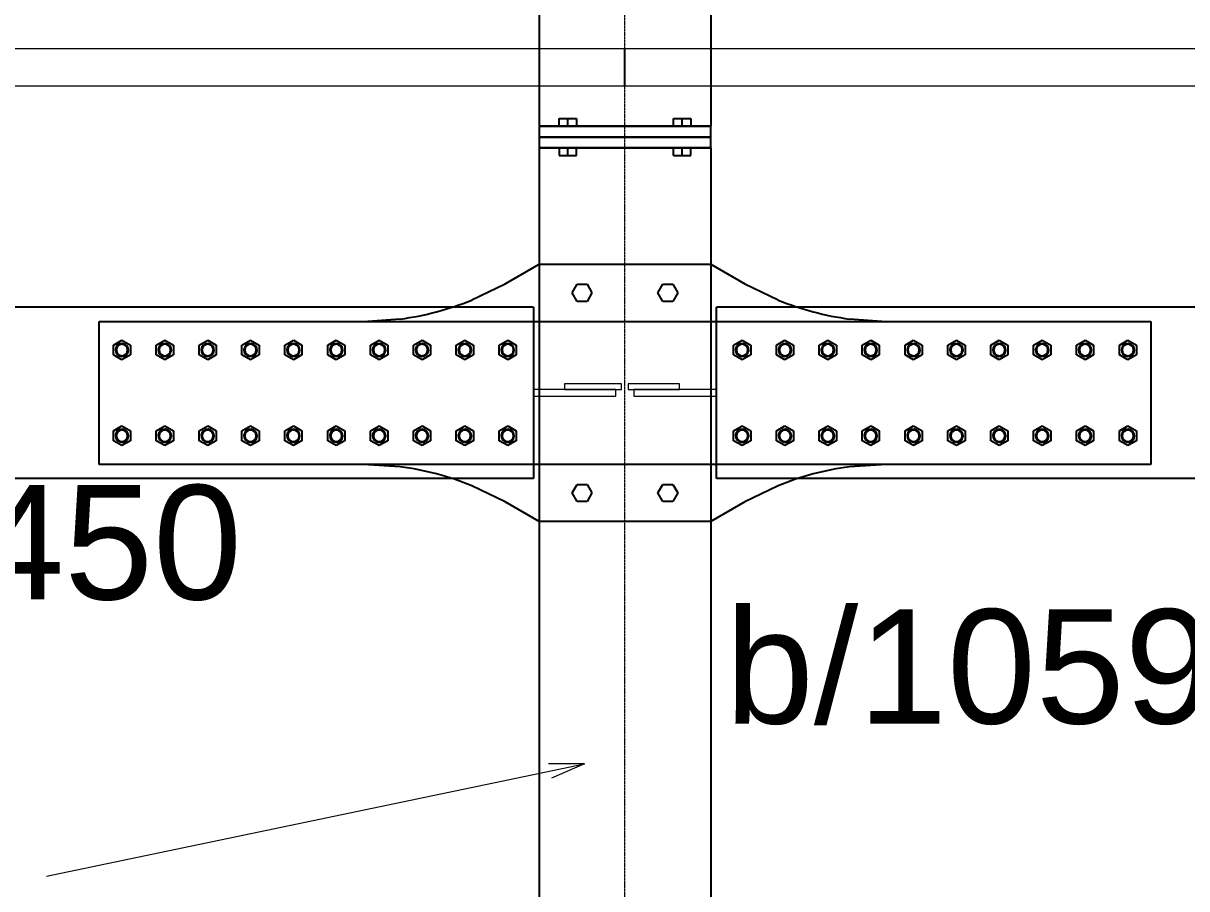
# Model space of a CAD drawing. Header units: millimetres. Extents: x -158 to 97215, y -53820 to 8373.
# Drawn here: x 40681 to 42716, y -27675 to -26161 of the extents above; entities that cross this region are included whole.
import ezdxf
from ezdxf.enums import TextEntityAlignment as Align

# ---------------------------------------------------------------- set-up
doc = ezdxf.new("R2010")
doc.units = ezdxf.units.MM
doc.header["$LTSCALE"] = 0.8
doc.linetypes.add('Grid Line', pattern=[3.33375, 1.905, -0.47625, 0.47625, -0.47625])
for name, color, linetype, lineweight in [('0-1', 7, 'Continuous', 5), ('E_EJES-1', 8, 'Grid Line', 9), ('E_TEXTO', 3, 'Continuous', 9), ('P-PLATINA', 6, 'Continuous', 15)]:
    doc.layers.add(name, color=color, linetype=linetype, lineweight=lineweight)
doc.layers.add('VIGAS', color=8, linetype='Continuous')
doc.styles.add('VERDANA', font='arial.ttf')

msp = doc.modelspace()

# ---------------------------------------------------------------- linework, layer by layer
at = {"color": 1, "linetype": 'Continuous'}
for centre, radius, start, end in [((41275.5, -26182.9), 500, 277.4362, 292.3087), ((42191, -26182.9), 500, 247.6914, 262.5638), ((40853.2, -26732.9), 11.5, 18, 198), ((40853.2, -26732.9), 10, 90, 270), ((40853.2, -26732.9), 10, 270, 90), ((40928.2, -26732.9), 11.5, 18, 198), ((40928.2, -26732.9), 10, 90, 270), ((40928.2, -26732.9), 10, 270, 90), ((41003.2, -26732.9), 11.5, 18, 198), ((41003.2, -26732.9), 10, 90, 270), ((41003.2, -26732.9), 10, 270, 90), ((41078.2, -26732.9), 11.5, 18, 198), ((41078.2, -26732.9), 10, 90, 270), ((41078.2, -26732.9), 10, 270, 90), ((41153.2, -26732.9), 11.5, 18, 198), ((41153.2, -26732.9), 10, 90, 270), ((41153.2, -26732.9), 10, 270, 90), ((41228.2, -26732.9), 11.5, 18, 198), ((41228.2, -26732.9), 10, 90, 270), ((41228.2, -26732.9), 10, 270, 90), ((41303.2, -26732.9), 11.5, 18, 198), ((41303.2, -26732.9), 10, 90, 270), ((41303.2, -26732.9), 10, 270, 90), ((41378.2, -26732.9), 11.5, 18, 198), ((41378.2, -26732.9), 10, 90, 270), ((41378.2, -26732.9), 10, 270, 90), ((41453.2, -26732.9), 11.5, 18, 198), ((41453.2, -26732.9), 10, 90, 270), ((41453.2, -26732.9), 10, 270, 90), ((41528.2, -26732.9), 11.5, 18, 198), ((41528.2, -26732.9), 10, 90, 270), ((41528.2, -26732.9), 10, 270, 90), ((41938.3, -26732.9), 11.5, 18, 198), ((41938.3, -26732.9), 10, 90, 270), ((41938.3, -26732.9), 10, 270, 90), ((42013.3, -26732.9), 11.5, 18, 198), ((42013.3, -26732.9), 10, 90, 270), ((42013.3, -26732.9), 10, 270, 90), ((42088.3, -26732.9), 11.5, 18, 198), ((42088.3, -26732.9), 10, 90, 270), ((42088.3, -26732.9), 10, 270, 90), ((42163.3, -26732.9), 11.5, 18, 198), ((42163.3, -26732.9), 10, 90, 270), ((42163.3, -26732.9), 10, 270, 90), ((42238.3, -26732.9), 11.5, 18, 198), ((42238.3, -26732.9), 10, 90, 270), ((42238.3, -26732.9), 10, 270, 90), ((42313.3, -26732.9), 11.5, 18, 198), ((42313.3, -26732.9), 10, 90, 270), ((42313.3, -26732.9), 10, 270, 90), ((42388.3, -26732.9), 11.5, 18, 198), ((42388.3, -26732.9), 10, 90, 270), ((42388.3, -26732.9), 10, 270, 90), ((42463.3, -26732.9), 11.5, 18, 198), ((42463.3, -26732.9), 10, 90, 270), ((42463.3, -26732.9), 10, 270, 90), ((42538.3, -26732.9), 11.5, 18, 198), ((42538.3, -26732.9), 10, 90, 270), ((42538.3, -26732.9), 10, 270, 90), ((42613.3, -26732.9), 11.5, 18, 198), ((42613.3, -26732.9), 10, 90, 270), ((42613.3, -26732.9), 10, 270, 90), ((40853.2, -26732.9), 11.5, 198, 18), ((40928.2, -26732.9), 11.5, 198, 18), ((41003.2, -26732.9), 11.5, 198, 18), ((41078.2, -26732.9), 11.5, 198, 18), ((41153.2, -26732.9), 11.5, 198, 18), ((41228.2, -26732.9), 11.5, 198, 18), ((41303.2, -26732.9), 11.5, 198, 18), ((41378.2, -26732.9), 11.5, 198, 18), ((41453.2, -26732.9), 11.5, 198, 18), ((41528.2, -26732.9), 11.5, 198, 18), ((41938.3, -26732.9), 11.5, 198, 18), ((42013.3, -26732.9), 11.5, 198, 18), ((42088.3, -26732.9), 11.5, 198, 18), ((42163.3, -26732.9), 11.5, 198, 18), ((42238.3, -26732.9), 11.5, 198, 18), ((42313.3, -26732.9), 11.5, 198, 18), ((42388.3, -26732.9), 11.5, 198, 18), ((42463.3, -26732.9), 11.5, 198, 18), ((42538.3, -26732.9), 11.5, 198, 18), ((42613.3, -26732.9), 11.5, 198, 18), ((40853.2, -26882.9), 11.5, 18, 198), ((40853.2, -26882.9), 11.5, 198, 18), ((40853.2, -26882.9), 10, 90, 270), ((40853.2, -26882.9), 10, 270, 90), ((40928.2, -26882.9), 11.5, 18, 198), ((40928.2, -26882.9), 11.5, 198, 18), ((40928.2, -26882.9), 10, 90, 270), ((40928.2, -26882.9), 10, 270, 90), ((41003.2, -26882.9), 11.5, 18, 198), ((41003.2, -26882.9), 11.5, 198, 18), ((41003.2, -26882.9), 10, 90, 270), ((41003.2, -26882.9), 10, 270, 90), ((41078.2, -26882.9), 11.5, 18, 198), ((41078.2, -26882.9), 11.5, 198, 18), ((41078.2, -26882.9), 10, 90, 270), ((41078.2, -26882.9), 10, 270, 90), ((41153.2, -26882.9), 11.5, 18, 198), ((41153.2, -26882.9), 11.5, 198, 18), ((41153.2, -26882.9), 10, 90, 270), ((41153.2, -26882.9), 10, 270, 90), ((41228.2, -26882.9), 11.5, 18, 198), ((41228.2, -26882.9), 11.5, 198, 18), ((41228.2, -26882.9), 10, 90, 270), ((41228.2, -26882.9), 10, 270, 90), ((41303.2, -26882.9), 11.5, 18, 198), ((41303.2, -26882.9), 11.5, 198, 18), ((41303.2, -26882.9), 10, 90, 270), ((41303.2, -26882.9), 10, 270, 90), ((41378.2, -26882.9), 11.5, 18, 198), ((41378.2, -26882.9), 11.5, 198, 18), ((41378.2, -26882.9), 10, 90, 270), ((41378.2, -26882.9), 10, 270, 90), ((41453.2, -26882.9), 11.5, 18, 198), ((41453.2, -26882.9), 11.5, 198, 18), ((41453.2, -26882.9), 10, 90, 270), ((41453.2, -26882.9), 10, 270, 90), ((41528.2, -26882.9), 11.5, 18, 198), ((41528.2, -26882.9), 11.5, 198, 18), ((41528.2, -26882.9), 10, 90, 270), ((41528.2, -26882.9), 10, 270, 90), ((41938.3, -26882.9), 11.5, 18, 198), ((41938.3, -26882.9), 11.5, 198, 18), ((41938.3, -26882.9), 10, 90, 270), ((41938.3, -26882.9), 10, 270, 90), ((42013.3, -26882.9), 11.5, 18, 198), ((42013.3, -26882.9), 11.5, 198, 18), ((42013.3, -26882.9), 10, 90, 270), ((42013.3, -26882.9), 10, 270, 90), ((42088.3, -26882.9), 11.5, 18, 198), ((42088.3, -26882.9), 11.5, 198, 18), ((42088.3, -26882.9), 10, 90, 270), ((42088.3, -26882.9), 10, 270, 90), ((42163.3, -26882.9), 11.5, 18, 198), ((42163.3, -26882.9), 11.5, 198, 18), ((42163.3, -26882.9), 10, 90, 270), ((42163.3, -26882.9), 10, 270, 90), ((42238.3, -26882.9), 11.5, 18, 198), ((42238.3, -26882.9), 11.5, 198, 18), ((42238.3, -26882.9), 10, 90, 270), ((42238.3, -26882.9), 10, 270, 90), ((42313.3, -26882.9), 11.5, 18, 198), ((42313.3, -26882.9), 11.5, 198, 18), ((42313.3, -26882.9), 10, 90, 270), ((42313.3, -26882.9), 10, 270, 90), ((42388.3, -26882.9), 11.5, 18, 198), ((42388.3, -26882.9), 11.5, 198, 18), ((42388.3, -26882.9), 10, 90, 270), ((42388.3, -26882.9), 10, 270, 90), ((42463.3, -26882.9), 11.5, 18, 198), ((42463.3, -26882.9), 11.5, 198, 18), ((42463.3, -26882.9), 10, 90, 270), ((42463.3, -26882.9), 10, 270, 90), ((42538.3, -26882.9), 11.5, 18, 198), ((42538.3, -26882.9), 11.5, 198, 18), ((42538.3, -26882.9), 10, 90, 270), ((42538.3, -26882.9), 10, 270, 90), ((42613.3, -26882.9), 11.5, 18, 198), ((42613.3, -26882.9), 11.5, 198, 18), ((42613.3, -26882.9), 10, 90, 270), ((42613.3, -26882.9), 10, 270, 90), ((41275.5, -27432.9), 500, 67.6913, 82.5638), ((42191, -27432.9), 500, 97.4362, 112.3087)]:
    msp.add_arc(centre, radius, start, end, dxfattribs=at)
at = {"layer": '0-1', "color": 8}
for p, q in [((41583.3, -26206.2), (39238.3, -26206.2)), ((41733.3, -26206.2), (41583.3, -26206.2)), ((41883.3, -26206.2), (41733.3, -26206.2)), ((44228.3, -26206.2), (41883.3, -26206.2)), ((41583.3, -26271.2), (39238.3, -26271.2)), ((41733.3, -26271.2), (41583.3, -26271.2)), ((41883.3, -26271.2), (41733.3, -26271.2)), ((44228.3, -26271.2), (41883.3, -26271.2))]:
    msp.add_line(p, q, dxfattribs=at)
at = {"layer": 'E_EJES-1'}
msp.add_line((41733.3, -52920), (41733.3, -22429.9), dxfattribs=at)
at = {"layer": 'E_TEXTO', "color": 4}
for p, q in [((40721.2, -27653), (41662.5, -27456.7)), ((41662.5, -27456.7), (41599.3, -27456.7)), ((41662.5, -27456.7), (41604.6, -27481.9))]:
    msp.add_line(p, q, dxfattribs=at)
at = {"layer": 'P-PLATINA'}
for points in [[(41573.2, -26813.6), (41717.5, -26813.6), (41717.5, -26802.1), (41573.2, -26802.1)], [(41893.3, -26802.1), (41749, -26802.1), (41749, -26813.6), (41893.3, -26813.6)]]:
    msp.add_lwpolyline(points, dxfattribs=at)
for points in [[(41627.5, -26802.1), (41727.5, -26802.1), (41727.5, -26792.1), (41627.5, -26792.1)], [(41829, -26792.1), (41739, -26792.1), (41739, -26802.1), (41829, -26802.1)]]:
    msp.add_lwpolyline(points, close=True, dxfattribs=at)
at = {"layer": 'VIGAS'}
for p, q in [((41883.4, -25266.9), (41883.3, -26341.4)), ((41583.3, -25888.2), (41583.3, -26341.4)), ((41733.3, -26271.2), (41733.3, -26206.2)), ((41733.3, -26271.2), (41733.3, -26206.2)), ((41618.3, -26341.4), (41618.3, -26328.2)), ((41618.3, -26328.2), (41648.3, -26328.2)), ((41633.3, -26341.4), (41633.3, -26328.2)), ((41648.3, -26328.2), (41648.3, -26341.4)), ((41818.3, -26341.4), (41818.3, -26328.2)), ((41818.3, -26328.2), (41848.3, -26328.2)), ((41833.3, -26341.4), (41833.3, -26328.2)), ((41848.3, -26328.2), (41848.3, -26341.4)), ((41583.3, -26341.4), (41883.3, -26341.4)), ((41883.3, -26341.4), (41583.3, -26341.4)), ((41583.3, -26341.4), (41583.3, -26360.4)), ((41883.3, -26360.4), (41583.3, -26360.4)), ((41583.3, -26360.4), (41583.3, -26379.4)), ((41583.3, -26360.4), (41883.3, -26360.4)), ((41883.3, -26360.4), (41883.3, -26341.4)), ((41883.3, -26379.4), (41883.3, -26360.4)), ((41583.3, -26379.4), (41883.3, -26379.4)), ((41583.3, -26379.4), (41583.3, -26582.9)), ((41883.3, -26379.4), (41583.3, -26379.4)), ((41618.3, -26379.4), (41618.3, -26392.6)), ((41633.3, -26392.6), (41633.3, -26379.4)), ((41648.3, -26392.6), (41648.3, -26379.4)), ((41818.3, -26392.6), (41818.3, -26379.4)), ((41833.3, -26392.6), (41833.3, -26379.4)), ((41848.3, -26392.6), (41848.3, -26379.4)), ((41883.3, -26379.4), (41883.3, -26582.9)), ((41618.3, -26392.6), (41648.3, -26392.6)), ((41818.3, -26392.6), (41848.3, -26392.6)), ((41523.5, -26617), (41583.3, -26582.9)), ((41583.3, -26582.9), (41583.3, -27032.9)), ((41583.3, -26582.9), (41883.3, -26582.9)), ((41883.3, -26582.9), (41883.3, -27032.9)), ((41883.3, -26582.9), (41943, -26617)), ((41465.3, -26645.4), (41523.5, -26617)), ((41640.9, -26632.9), (41649.6, -26617.9)), ((41649.6, -26617.9), (41666.9, -26617.9)), ((41666.9, -26617.9), (41675.6, -26632.9)), ((41790.9, -26632.9), (41799.6, -26617.9)), ((41799.6, -26617.9), (41816.9, -26617.9)), ((41816.9, -26617.9), (41825.6, -26632.9)), ((41943, -26617), (42001.2, -26645.4)), ((41649.6, -26647.9), (41640.9, -26632.9)), ((41675.6, -26632.9), (41666.9, -26647.9)), ((41799.6, -26647.9), (41790.9, -26632.9)), ((41825.6, -26632.9), (41816.9, -26647.9)), ((41428.3, -26657.9), (39233.3, -26657.9)), ((41573.2, -26657.9), (41428.3, -26657.9)), ((41573.2, -26657.9), (41573.2, -26957.9)), ((41666.9, -26647.9), (41649.6, -26647.9)), ((41816.9, -26647.9), (41799.6, -26647.9)), ((41893.3, -26957.9), (41893.3, -26657.9)), ((42038.2, -26657.9), (41893.3, -26657.9)), ((44233.3, -26657.9), (42038.2, -26657.9)), ((40813.2, -26682.9), (41275.5, -26682.9)), ((40813.2, -26932.9), (40813.2, -26682.9)), ((40813.2, -26682.9), (42653.3, -26682.9)), ((40813.2, -26932.9), (40813.2, -26682.9)), ((41275.5, -26682.9), (41340.2, -26678.6)), ((41608.3, -26682.9), (41858.3, -26682.9)), ((42126.3, -26678.6), (42191, -26682.9)), ((42191, -26682.9), (42653.3, -26682.9)), ((42653.3, -26682.9), (42653.3, -26932.9)), ((42653.3, -26682.9), (42653.3, -26932.9)), ((40838.2, -26724.2), (40853.2, -26715.5)), ((40838.2, -26741.5), (40838.2, -26724.2)), ((40853.2, -26715.5), (40868.2, -26724.2)), ((40868.2, -26724.2), (40868.2, -26741.5)), ((40913.2, -26724.2), (40928.2, -26715.5)), ((40913.2, -26741.5), (40913.2, -26724.2)), ((40928.2, -26715.5), (40943.2, -26724.2)), ((40943.2, -26724.2), (40943.2, -26741.5)), ((40988.2, -26724.2), (41003.2, -26715.5)), ((40988.2, -26741.5), (40988.2, -26724.2)), ((41003.2, -26715.5), (41018.2, -26724.2)), ((41018.2, -26724.2), (41018.2, -26741.5)), ((41063.2, -26724.2), (41078.2, -26715.5)), ((41063.2, -26741.5), (41063.2, -26724.2)), ((41078.2, -26715.5), (41093.2, -26724.2)), ((41093.2, -26724.2), (41093.2, -26741.5)), ((41138.2, -26724.2), (41153.2, -26715.5)), ((41138.2, -26741.5), (41138.2, -26724.2)), ((41153.2, -26715.5), (41168.2, -26724.2)), ((41168.2, -26724.2), (41168.2, -26741.5)), ((41213.2, -26724.2), (41228.2, -26715.5)), ((41213.2, -26741.5), (41213.2, -26724.2)), ((41228.2, -26715.5), (41243.2, -26724.2)), ((41243.2, -26724.2), (41243.2, -26741.5)), ((41288.2, -26724.2), (41303.2, -26715.5)), ((41288.2, -26741.5), (41288.2, -26724.2)), ((41303.2, -26715.5), (41318.2, -26724.2)), ((41318.2, -26724.2), (41318.2, -26741.5)), ((41363.2, -26724.2), (41378.2, -26715.5)), ((41363.2, -26741.5), (41363.2, -26724.2)), ((41378.2, -26715.5), (41393.2, -26724.2)), ((41393.2, -26724.2), (41393.2, -26741.5)), ((41438.2, -26724.2), (41453.2, -26715.5)), ((41438.2, -26741.5), (41438.2, -26724.2)), ((41453.2, -26715.5), (41468.2, -26724.2)), ((41468.2, -26724.2), (41468.2, -26741.5)), ((41513.2, -26724.2), (41528.2, -26715.5)), ((41513.2, -26741.5), (41513.2, -26724.2)), ((41528.2, -26715.5), (41543.2, -26724.2)), ((41543.2, -26724.2), (41543.2, -26741.5)), ((41923.3, -26724.2), (41938.3, -26715.5)), ((41923.3, -26741.5), (41923.3, -26724.2)), ((41938.3, -26715.5), (41953.3, -26724.2)), ((41953.3, -26724.2), (41953.3, -26741.5)), ((41998.3, -26724.2), (42013.3, -26715.5)), ((41998.3, -26741.5), (41998.3, -26724.2)), ((42013.3, -26715.5), (42028.3, -26724.2)), ((42028.3, -26724.2), (42028.3, -26741.5)), ((42073.3, -26724.2), (42088.3, -26715.5)), ((42073.3, -26741.5), (42073.3, -26724.2)), ((42088.3, -26715.5), (42103.3, -26724.2)), ((42103.3, -26724.2), (42103.3, -26741.5)), ((42148.3, -26724.2), (42163.3, -26715.5)), ((42148.3, -26741.5), (42148.3, -26724.2)), ((42163.3, -26715.5), (42178.3, -26724.2)), ((42178.3, -26724.2), (42178.3, -26741.5)), ((42223.3, -26724.2), (42238.3, -26715.5)), ((42223.3, -26741.5), (42223.3, -26724.2)), ((42238.3, -26715.5), (42253.3, -26724.2)), ((42253.3, -26724.2), (42253.3, -26741.5)), ((42298.3, -26724.2), (42313.3, -26715.5)), ((42298.3, -26741.5), (42298.3, -26724.2)), ((42313.3, -26715.5), (42328.3, -26724.2)), ((42328.3, -26724.2), (42328.3, -26741.5)), ((42373.3, -26724.2), (42388.3, -26715.5)), ((42373.3, -26741.5), (42373.3, -26724.2)), ((42388.3, -26715.5), (42403.3, -26724.2)), ((42403.3, -26724.2), (42403.3, -26741.5)), ((42448.3, -26724.2), (42463.3, -26715.5)), ((42448.3, -26741.5), (42448.3, -26724.2)), ((42463.3, -26715.5), (42478.3, -26724.2)), ((42478.3, -26724.2), (42478.3, -26741.5)), ((42523.3, -26724.2), (42538.3, -26715.5)), ((42523.3, -26741.5), (42523.3, -26724.2)), ((42538.3, -26715.5), (42553.3, -26724.2)), ((42553.3, -26724.2), (42553.3, -26741.5)), ((42598.3, -26724.2), (42613.3, -26715.5)), ((42598.3, -26741.5), (42598.3, -26724.2)), ((42613.3, -26715.5), (42628.3, -26724.2)), ((42628.3, -26724.2), (42628.3, -26741.5)), ((40853.2, -26750.2), (40838.2, -26741.5)), ((40868.2, -26741.5), (40853.2, -26750.2)), ((40928.2, -26750.2), (40913.2, -26741.5)), ((40943.2, -26741.5), (40928.2, -26750.2)), ((41003.2, -26750.2), (40988.2, -26741.5)), ((41018.2, -26741.5), (41003.2, -26750.2)), ((41078.2, -26750.2), (41063.2, -26741.5)), ((41093.2, -26741.5), (41078.2, -26750.2)), ((41153.2, -26750.2), (41138.2, -26741.5)), ((41168.2, -26741.5), (41153.2, -26750.2)), ((41228.2, -26750.2), (41213.2, -26741.5)), ((41243.2, -26741.5), (41228.2, -26750.2)), ((41303.2, -26750.2), (41288.2, -26741.5)), ((41318.2, -26741.5), (41303.2, -26750.2)), ((41378.2, -26750.2), (41363.2, -26741.5)), ((41393.2, -26741.5), (41378.2, -26750.2)), ((41453.2, -26750.2), (41438.2, -26741.5)), ((41468.2, -26741.5), (41453.2, -26750.2)), ((41528.2, -26750.2), (41513.2, -26741.5)), ((41543.2, -26741.5), (41528.2, -26750.2)), ((41938.3, -26750.2), (41923.3, -26741.5)), ((41953.3, -26741.5), (41938.3, -26750.2)), ((42013.3, -26750.2), (41998.3, -26741.5)), ((42028.3, -26741.5), (42013.3, -26750.2)), ((42088.3, -26750.2), (42073.3, -26741.5)), ((42103.3, -26741.5), (42088.3, -26750.2)), ((42163.3, -26750.2), (42148.3, -26741.5)), ((42178.3, -26741.5), (42163.3, -26750.2)), ((42238.3, -26750.2), (42223.3, -26741.5)), ((42253.3, -26741.5), (42238.3, -26750.2)), ((42313.3, -26750.2), (42298.3, -26741.5)), ((42328.3, -26741.5), (42313.3, -26750.2)), ((42388.3, -26750.2), (42373.3, -26741.5)), ((42403.3, -26741.5), (42388.3, -26750.2)), ((42463.3, -26750.2), (42448.3, -26741.5)), ((42478.3, -26741.5), (42463.3, -26750.2)), ((42538.3, -26750.2), (42523.3, -26741.5)), ((42553.3, -26741.5), (42538.3, -26750.2)), ((42613.3, -26750.2), (42598.3, -26741.5)), ((42628.3, -26741.5), (42613.3, -26750.2)), ((40838.2, -26874.2), (40853.2, -26865.5)), ((40853.2, -26865.5), (40868.2, -26874.2)), ((40913.2, -26874.2), (40928.2, -26865.5)), ((40928.2, -26865.5), (40943.2, -26874.2)), ((40988.2, -26874.2), (41003.2, -26865.5)), ((41003.2, -26865.5), (41018.2, -26874.2)), ((41063.2, -26874.2), (41078.2, -26865.5)), ((41078.2, -26865.5), (41093.2, -26874.2)), ((41138.2, -26874.2), (41153.2, -26865.5)), ((41153.2, -26865.5), (41168.2, -26874.2)), ((41213.2, -26874.2), (41228.2, -26865.5)), ((41228.2, -26865.5), (41243.2, -26874.2)), ((41288.2, -26874.2), (41303.2, -26865.5)), ((41303.2, -26865.5), (41318.2, -26874.2)), ((41363.2, -26874.2), (41378.2, -26865.5)), ((41378.2, -26865.5), (41393.2, -26874.2)), ((41438.2, -26874.2), (41453.2, -26865.5)), ((41453.2, -26865.5), (41468.2, -26874.2)), ((41513.2, -26874.2), (41528.2, -26865.5)), ((41528.2, -26865.5), (41543.2, -26874.2)), ((41923.3, -26874.2), (41938.3, -26865.5)), ((41938.3, -26865.5), (41953.3, -26874.2)), ((41998.3, -26874.2), (42013.3, -26865.5)), ((42013.3, -26865.5), (42028.3, -26874.2)), ((42073.3, -26874.2), (42088.3, -26865.5)), ((42088.3, -26865.5), (42103.3, -26874.2)), ((42148.3, -26874.2), (42163.3, -26865.5)), ((42163.3, -26865.5), (42178.3, -26874.2)), ((42223.3, -26874.2), (42238.3, -26865.5)), ((42238.3, -26865.5), (42253.3, -26874.2)), ((42298.3, -26874.2), (42313.3, -26865.5)), ((42313.3, -26865.5), (42328.3, -26874.2)), ((42373.3, -26874.2), (42388.3, -26865.5)), ((42388.3, -26865.5), (42403.3, -26874.2)), ((42448.3, -26874.2), (42463.3, -26865.5)), ((42463.3, -26865.5), (42478.3, -26874.2)), ((42523.3, -26874.2), (42538.3, -26865.5)), ((42538.3, -26865.5), (42553.3, -26874.2)), ((42598.3, -26874.2), (42613.3, -26865.5)), ((42613.3, -26865.5), (42628.3, -26874.2)), ((40838.2, -26891.5), (40838.2, -26874.2)), ((40868.2, -26874.2), (40868.2, -26891.5)), ((40913.2, -26891.5), (40913.2, -26874.2)), ((40943.2, -26874.2), (40943.2, -26891.5)), ((40988.2, -26891.5), (40988.2, -26874.2)), ((41018.2, -26874.2), (41018.2, -26891.5)), ((41063.2, -26891.5), (41063.2, -26874.2)), ((41093.2, -26874.2), (41093.2, -26891.5)), ((41138.2, -26891.5), (41138.2, -26874.2)), ((41168.2, -26874.2), (41168.2, -26891.5)), ((41213.2, -26891.5), (41213.2, -26874.2)), ((41243.2, -26874.2), (41243.2, -26891.5)), ((41288.2, -26891.5), (41288.2, -26874.2)), ((41318.2, -26874.2), (41318.2, -26891.5)), ((41363.2, -26891.5), (41363.2, -26874.2)), ((41393.2, -26874.2), (41393.2, -26891.5)), ((41438.2, -26891.5), (41438.2, -26874.2)), ((41468.2, -26874.2), (41468.2, -26891.5)), ((41513.2, -26891.5), (41513.2, -26874.2)), ((41543.2, -26874.2), (41543.2, -26891.5)), ((41923.3, -26891.5), (41923.3, -26874.2)), ((41953.3, -26874.2), (41953.3, -26891.5)), ((41998.3, -26891.5), (41998.3, -26874.2)), ((42028.3, -26874.2), (42028.3, -26891.5)), ((42073.3, -26891.5), (42073.3, -26874.2)), ((42103.3, -26874.2), (42103.3, -26891.5)), ((42148.3, -26891.5), (42148.3, -26874.2)), ((42178.3, -26874.2), (42178.3, -26891.5)), ((42223.3, -26891.5), (42223.3, -26874.2)), ((42253.3, -26874.2), (42253.3, -26891.5)), ((42298.3, -26891.5), (42298.3, -26874.2)), ((42328.3, -26874.2), (42328.3, -26891.5)), ((42373.3, -26891.5), (42373.3, -26874.2)), ((42403.3, -26874.2), (42403.3, -26891.5)), ((42448.3, -26891.5), (42448.3, -26874.2)), ((42478.3, -26874.2), (42478.3, -26891.5)), ((42523.3, -26891.5), (42523.3, -26874.2)), ((42553.3, -26874.2), (42553.3, -26891.5)), ((42598.3, -26891.5), (42598.3, -26874.2)), ((42628.3, -26874.2), (42628.3, -26891.5)), ((40853.2, -26900.2), (40838.2, -26891.5)), ((40868.2, -26891.5), (40853.2, -26900.2)), ((40928.2, -26900.2), (40913.2, -26891.5)), ((40943.2, -26891.5), (40928.2, -26900.2)), ((41003.2, -26900.2), (40988.2, -26891.5)), ((41018.2, -26891.5), (41003.2, -26900.2)), ((41078.2, -26900.2), (41063.2, -26891.5)), ((41093.2, -26891.5), (41078.2, -26900.2)), ((41153.2, -26900.2), (41138.2, -26891.5)), ((41168.2, -26891.5), (41153.2, -26900.2)), ((41228.2, -26900.2), (41213.2, -26891.5)), ((41243.2, -26891.5), (41228.2, -26900.2)), ((41303.2, -26900.2), (41288.2, -26891.5)), ((41318.2, -26891.5), (41303.2, -26900.2)), ((41378.2, -26900.2), (41363.2, -26891.5)), ((41393.2, -26891.5), (41378.2, -26900.2)), ((41453.2, -26900.2), (41438.2, -26891.5)), ((41468.2, -26891.5), (41453.2, -26900.2)), ((41528.2, -26900.2), (41513.2, -26891.5)), ((41543.2, -26891.5), (41528.2, -26900.2)), ((41938.3, -26900.2), (41923.3, -26891.5)), ((41953.3, -26891.5), (41938.3, -26900.2)), ((42013.3, -26900.2), (41998.3, -26891.5)), ((42028.3, -26891.5), (42013.3, -26900.2)), ((42088.3, -26900.2), (42073.3, -26891.5)), ((42103.3, -26891.5), (42088.3, -26900.2)), ((42163.3, -26900.2), (42148.3, -26891.5)), ((42178.3, -26891.5), (42163.3, -26900.2)), ((42238.3, -26900.2), (42223.3, -26891.5)), ((42253.3, -26891.5), (42238.3, -26900.2)), ((42313.3, -26900.2), (42298.3, -26891.5)), ((42328.3, -26891.5), (42313.3, -26900.2)), ((42388.3, -26900.2), (42373.3, -26891.5)), ((42403.3, -26891.5), (42388.3, -26900.2)), ((42463.3, -26900.2), (42448.3, -26891.5)), ((42478.3, -26891.5), (42463.3, -26900.2)), ((42538.3, -26900.2), (42523.3, -26891.5)), ((42553.3, -26891.5), (42538.3, -26900.2)), ((42613.3, -26900.2), (42598.3, -26891.5)), ((42628.3, -26891.5), (42613.3, -26900.2)), ((41275.5, -26932.9), (40813.2, -26932.9)), ((42653.3, -26932.9), (40813.2, -26932.9)), ((41340.2, -26937.1), (41275.5, -26932.9)), ((42191, -26932.9), (42126.3, -26937.1)), ((42653.3, -26932.9), (42191, -26932.9)), ((41428.3, -26957.9), (39233.3, -26957.9)), ((41573.2, -26957.9), (41428.3, -26957.9)), ((41523.5, -26998.7), (41465.3, -26970.3)), ((41640.9, -26982.9), (41649.6, -26967.9)), ((41649.6, -26967.9), (41666.9, -26967.9)), ((41666.9, -26967.9), (41675.6, -26982.9)), ((41790.9, -26982.9), (41799.6, -26967.9)), ((41799.6, -26967.9), (41816.9, -26967.9)), ((41816.9, -26967.9), (41825.6, -26982.9)), ((42038.2, -26957.9), (41893.3, -26957.9)), ((42001.2, -26970.3), (41943, -26998.7)), ((44233.3, -26957.9), (42038.2, -26957.9)), ((41649.6, -26997.9), (41640.9, -26982.9)), ((41675.6, -26982.9), (41666.9, -26997.9)), ((41799.6, -26997.9), (41790.9, -26982.9)), ((41825.6, -26982.9), (41816.9, -26997.9)), ((41583.3, -27032.9), (41523.5, -26998.7)), ((41666.9, -26997.9), (41649.6, -26997.9)), ((41816.9, -26997.9), (41799.6, -26997.9)), ((41943, -26998.7), (41883.3, -27032.9)), ((41583.3, -27032.9), (41583.3, -28241.3)), ((41883.3, -27032.9), (41583.3, -27032.9)), ((41883.3, -27032.9), (41883.3, -28189.6))]:
    msp.add_line(p, q, dxfattribs=at)

# ---------------------------------------------------------------- texts
at = {"layer": 'E_TEXTO', "style": 'VERDANA'}
for s, p in [('b/874-HEA450', (40146.8, -27169.2)), ('b/1059-HEA450', (42902.5, -27386.3))]:
    msp.add_text(s, height=200, dxfattribs=at).set_placement(p, align=Align.CENTER)

doc.saveas('drawing.dxf')
